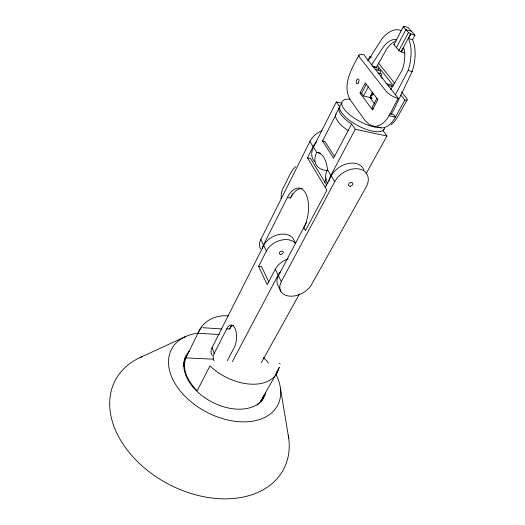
<?xml version="1.0" encoding="UTF-8"?>
<svg xmlns="http://www.w3.org/2000/svg" width="525" height="525" viewBox="0 0 525 525"><rect width="100%" height="100%" fill="white"/><g stroke="black" fill="none" stroke-linecap="round" stroke-linejoin="round"><path stroke-width="0.79" d="M391.328 86.435L391.381 84.925L385.803 83.528M281.046 198.621L281.446 192.485L282.548 189.315L290.601 173.171L293.423 168.893L295.7 166.655M378.538 70.672L378.801 68.407L373.308 66.977M379.851 73.776L380.664 70.75L375.158 69.333M381.012 76.184L381.924 74.078L377.987 73.067M276.248 373.833L279.339 367.336L275.822 373.623M404.723 52.9L401.389 51.975L398.934 50.538L393.908 44.612L403.292 26.736L404.178 26.788L404.047 26.25L408.037 27.431L414.98 35.182L412.565 39.697L414.33 45.019A35.142 19.55 -74.1 0 1 412.197 71.538L393.77 109.902L391.086 114.338M278.618 368.74A44.297 27.753 27.9 0 1 251.324 384.182A44.297 27.753 27.9 0 1 209.928 365.892L197.203 390.751A43.391 28.33 27.9 0 1 185.883 357.912L197.938 333.224A44.297 27.753 27.9 0 1 201.908 327.154M260.558 249.086A16.885 11.826 -26.7 0 1 260.82 239.433L309.921 141.468A18.231 13.584 -33.6 0 1 322.002 130.679M383.821 129.485L383.158 130.804L386.964 136.014L366.05 173.755M358.949 55.309C351.711 68.342 341.204 86.061 350.864 100.682L365.137 120.619L369.383 124.543L374.666 126.486C388.553 125.331 391.611 107.743 398.377 98.516L363.877 54.738A9.68 3.084 27.5 0 0 359.763 57.435L386.006 91.153A10.185 3.419 28.3 0 0 398.377 98.516M262.277 248.325A16.997 11.819 -26.7 0 1 263.471 244.893L287.392 197.564A24.504 12.469 -81.6 0 1 305.622 193.285A24.504 12.469 -81.6 0 1 303.837 227.699L305.425 230.613L326.911 190.214L307.447 157.881L313.123 146.646A18.362 13.591 -33.5 0 1 316.68 141.652M212.264 355.596A15.763 9.988 -22.1 0 1 212.061 347.616L263.74 245.444A17.003 11.819 -26.7 0 1 279.051 234.491A17.003 11.819 -26.7 0 1 293.606 239.4L295.752 243.488M314.587 161.542A18.375 13.591 -33.5 0 1 313.451 147.171L336.322 101.942L341.867 103.208M287.392 197.564L290.43 198.043L292.622 193.718M339.754 106.897L338.92 108.124A25.01 9.319 27.9 0 0 348.364 121.8L351.625 124.012L348.206 130.528L344.964 128.323A24.898 9.45 27.9 0 1 335.632 114.581L339.754 106.897L336.322 101.942M214.043 360.78A15.862 9.968 -22.2 0 1 214.22 353.351L226.702 328.873A13.191 6.031 -86.1 0 1 235.279 328.899A13.191 6.031 -86.1 0 1 234.202 347.596L227.377 360.609M288.225 258.838A17.489 11.773 -26.7 0 0 275.29 269.233L267.186 284.688L258.608 266.326L266.431 250.989A17.122 11.812 -26.7 0 1 280.796 240.227A17.122 11.812 -26.7 0 1 295.634 243.548M348.206 130.528L333.519 158.189L322.547 140.963L336.203 114.194M226.702 328.873L229.589 329.063L231.453 325.434M367.887 60.683L370.092 56.392A4.797 1.516 27.5 0 1 371.155 56.739M360.012 93.023L365.236 82.963L377.869 99.658L372.422 109.856L360.012 93.023L361.607 93.404L363.51 95.977L369.869 97.486L374.66 103.897M361.607 93.404L366.463 84.072M363.51 95.977L368.392 86.625M395.325 94.933L408.155 70.475A35.241 19.471 -74.2 0 0 410.294 43.877L408.542 38.542L410.957 34.007L408.47 32.557L403.292 26.736M324.535 182.372L326.432 178.776M369.869 97.486L372.507 92.479M396.408 47.558L405.871 29.636L411.488 31.277M232.358 361.633L278.138 275.1A17.607 11.76 -26.7 0 1 280.475 271.727M329.057 181.033A19.077 13.598 -33 0 1 330.901 175.363L355.281 129.288L351.625 124.012M280.836 291.362L277.974 285.397A17.62 11.76 -26.7 0 1 278.427 275.691L306.521 222.475M325.198 187.366L331.249 175.927A19.09 13.598 -32.9 0 1 348.62 163.426A19.09 13.598 -32.9 0 1 363.884 169.929M398.934 50.538L408.47 32.557M401.113 51.706L410.675 33.738M401.389 51.975L403.758 47.526M377.114 98.057L372.061 107.54L373.249 109.154M281.315 281.649L334.766 181.611A19.235 13.598 -32.9 0 1 358.877 168.925A19.235 13.598 -32.9 0 1 366.142 187.038L311.502 284.662A17.745 11.747 -26.7 0 1 289.327 296.113A17.745 11.747 -26.7 0 1 281.315 281.649L278.427 275.691M401.658 92.039L406.717 98.359A5.093 1.706 28.5 0 1 404.854 100.078L395.417 117.141A24.209 13.663 -75.8 0 1 377.685 126.696M261.345 362.723L299.434 293.98M407.065 99.973L397.681 116.904L394.603 121.446L391.178 124.733M275.5 375.283L260.334 401.789A43.293 28.389 27.9 0 1 257.152 405.11M390.672 89.618L402.019 70.403A25.266 13.958 -74.2 0 0 404.532 51.26L403.673 47.69M367.959 60.821L381.813 39.001A35.28 19.53 -74.2 0 1 397.845 29.656L401.684 30.745M198.726 331.774C203.615 320.368 216.372 314.646 228.336 315.906M371.438 65.087L383.014 47.447A25.298 13.998 -74.2 0 1 394.439 39.467L396.913 39.828M140.031 357.577L185.259 336.715M394.597 44.704L393.908 44.612M185.883 357.912L213.642 359.185M197.938 333.224L219.155 334.537M203.096 327.731L221.767 328.958M258.608 266.326L261.581 266.647L268.833 282.043M307.447 157.881L310.537 158.452L326.76 185.246M322.547 140.963L324.896 141.435L334.582 156.575M355.281 129.288L386.964 136.014M388.979 115.677L395.417 117.141L393.343 114.417L389.773 113.603M369.758 97.637L372.12 98.195M371.772 94.218L373.347 94.598M388.021 85.437L392.91 86.658M372.56 66.17L376.471 67.187L386.951 48.53A25.226 14.05 -74.1 0 1 396.067 41.088M408.155 70.475L412.197 71.538M381.104 77.779L382.495 78.146M408.542 38.542L412.565 39.697M410.957 34.007L414.98 35.182M279.457 363.208L280.173 363.989M378.374 62.947L394.57 83.186M370.092 56.392L371.096 57.658M377.14 65.257L393.264 85.516M400.818 95.012L404.854 100.078M309.921 141.468L313.123 146.646M313.451 147.171L316.706 152.427A27.667 14.352 -80.2 0 1 327.442 169.772L330.901 175.363M331.249 175.927L334.766 181.611M260.82 239.433L263.471 244.893M263.74 245.444L266.431 250.989M275.29 269.233L278.138 275.1M212.061 347.616L214.22 353.351M371.733 98.543L370.709 95.753L372.993 94.874L372.625 92.177M280.448 388.349L288.75 438.355M372.159 92.308L372.251 94.454M381.052 127.654A25.108 9.201 27.9 0 1 347.957 113.223A25.108 9.201 27.9 0 1 349.919 99.153M384.694 127.89A25.036 9.286 27.9 0 1 357.486 125.442A25.036 9.286 27.9 0 1 341.106 104.482M327.928 183.724A18.939 13.604 -33 0 1 327.442 169.772M327.889 170.422A18.506 13.598 -33.4 0 1 316.706 152.427L319.043 152.873A27.628 14.392 -80.2 0 1 320.394 153.103M290.43 198.043A24.452 12.515 -81.6 0 1 302.341 188.613M229.589 329.063A13.171 6.057 -86.2 0 1 233.527 325.251M275.966 374.325A60.008 39.211 27.9 0 1 248.496 421.687A60.008 39.211 27.9 0 1 174.464 382.528A60.008 39.211 27.9 0 1 198.102 333.139M263.366 357.466A60.008 39.211 27.9 0 1 268.38 362.913M288.284 435.31A95.202 66.97 27.9 0 1 167.291 483.512A95.202 66.97 27.9 0 1 142.157 356.639M265.762 392.785A44.179 28.849 27.9 0 1 210.978 401.527A44.179 28.849 27.9 0 1 189.262 351.271M184.36 359.258A44.021 28.947 27.9 0 1 187.136 355.628M263.675 395.496A44.021 28.947 27.9 0 1 261.713 401.244M183.232 366.627A43.293 28.389 27.9 0 1 184.544 360.655M184.833 359.973A43.293 28.389 27.9 0 1 185.85 357.984M262.861 397.235A43.293 28.389 27.9 0 1 260.767 401.185M358.208 83.062A2.487 1.326 -75.7 0 0 358.404 78.967A2.487 1.326 -75.7 0 0 356.18 81.854A2.487 1.326 -75.7 0 0 358.208 83.062M350.123 186.277A2.402 1.7 -32.8 0 0 352.748 183.245A2.402 1.7 -32.8 0 0 349.007 183.527A2.402 1.7 -32.8 0 0 350.123 186.277M280.442 254.369A2.139 1.477 -26.7 0 0 283.303 252.138A2.139 1.477 -26.7 0 0 280.12 251.757A2.139 1.477 -26.7 0 0 280.442 254.369"/></g></svg>
